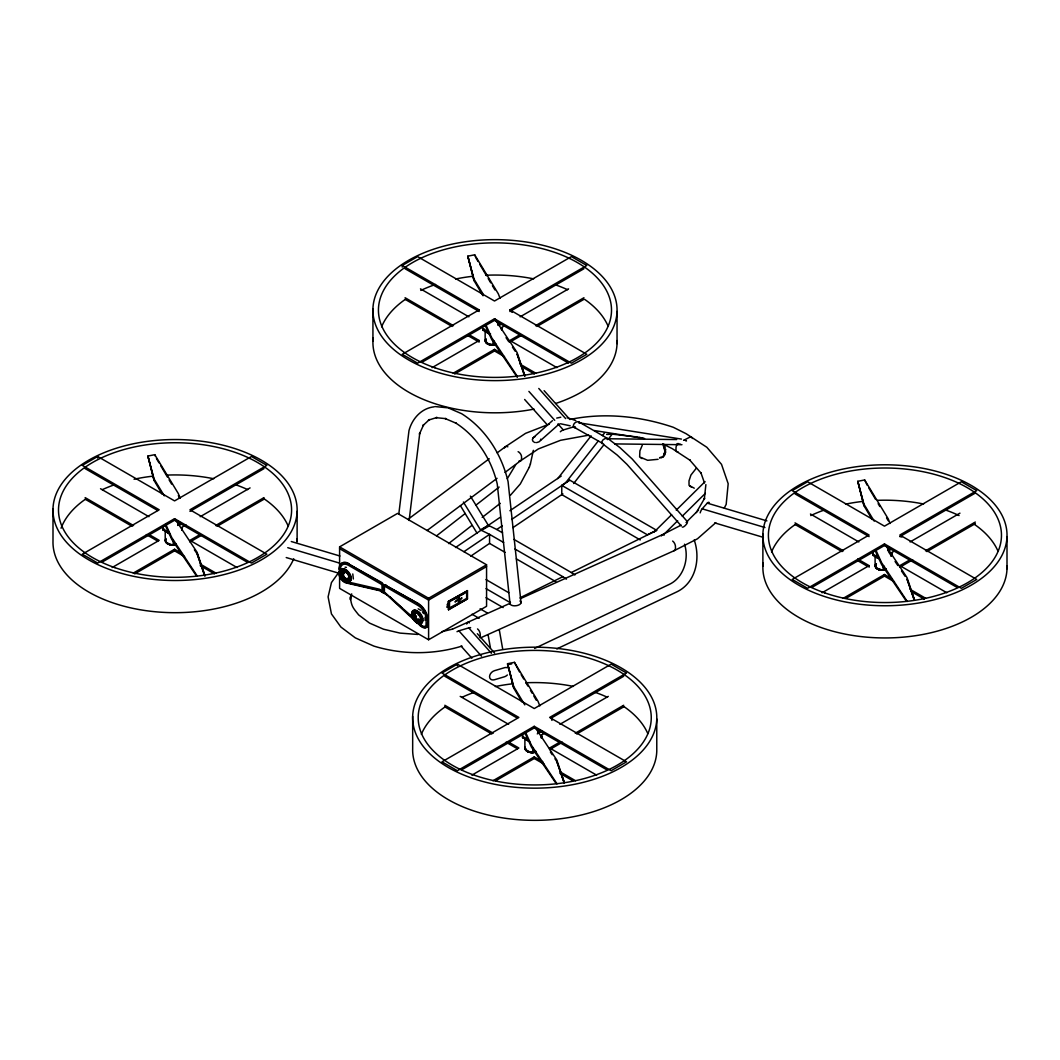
<?xml version="1.0" encoding="UTF-8"?>
<svg xmlns="http://www.w3.org/2000/svg" width="1060" height="1060" viewBox="0 0 1060 1060"><rect width="100%" height="100%" fill="white"/><g stroke="black" fill="none" stroke-linecap="round" stroke-linejoin="round"><path stroke-width="1.5" d="M664.792 453.322L664.819 450.831A2.769 1.405 -5.4 0 0 665.19 448.923L665.15 450.924A2.769 1.815 7.9 0 1 664.792 453.322L663.07 456.9L659.611 457.867M705.88 484.619L704.317 499.167L704.608 498.293L696.301 512.603M398.825 513.861L408.988 430.585C412.141 418.7 421.496 408.126 434.255 406.815M409.12 520.473L419.773 433.169L419.389 434.123L423.589 424.835L422.821 425.683L429.472 419.522L428.439 420.118L437.104 417.441L435.978 417.667L446.127 418.673L445.107 418.541L456.131 423.218L455.402 422.808C476.987 436.415 491.456 459.444 497.246 484.022L510.059 603.829A5.485 2.729 -6.1 0 0 516.207 605.71A5.565 2.769 -6.1 0 0 520.963 602.941M339.849 572.334C341.532 563.536 352.238 573.261 351.151 578.853C349.482 587.637 338.776 577.925 339.849 572.334L342.022 573.685C341.996 577.091 346.183 582.165 349.469 578.8L347.243 580.005L348.329 582.589M349.495 582.284L347.958 579.82C352.026 576.653 343.506 567.392 342.022 573.685L344.407 572.32M353.351 578.972L352.781 573.95M411.585 613.74C413.267 604.955 423.974 614.667 422.9 620.272C421.217 629.057 410.511 619.345 411.585 613.74L413.758 615.105C413.731 618.51 417.918 623.585 421.204 620.219L418.978 621.425L420.065 624.009M414.712 614.562L415.732 612.455L417.296 612.362L414.778 612.998L413.758 615.105L414.712 614.562L416.447 618.868L419.932 620.868M425.087 620.392L425.087 617.185M540.534 440.152L540.746 439.158M533.352 450.315L530.371 464.081M351.682 593.865L350.37 599.629L350.409 597.35M346.964 570.452L346.408 572.533L347.349 571.989M418.7 611.872L418.143 613.952L420.25 616.947L420.714 619.12L419.707 621.24L421.244 623.704M344.036 580.734L345.56 578.309L348.197 579.449M415.772 622.154L416.341 620.285L418.726 618.908M510.456 495.219L520.327 483.93L529.377 467.076M529.324 467.221L530.424 463.909M483.519 329.567L484.208 330.163M523.945 737.707L523.401 737.707M515.624 464.876L507.276 478.696M345.507 569.392L345.507 571.883L346.461 571.34C341.625 569.087 342.592 576.825 345.56 578.309M642.373 445.014L639.895 450.884L639.63 456.913L647.66 460.305L658.114 459.298M724.324 507.952L726.179 504.388L728.18 483.718L721.515 464.346L706.848 447.28L686.098 433.699L673.325 427.299C640.823 416.288 605.432 412.486 571.631 419.124M552.432 420.674L533.127 437.807L532.332 439.728L533.14 441.543M715.765 522.686L697.467 538.798L674.637 550.458L480.949 637.683M664.249 444.551L663.229 445.279L664.819 450.831M348.329 571.857L347.243 573.407L348.197 572.85M420.065 613.276L418.978 614.813L419.932 614.27M339.73 571.009L331.449 582.576L328.096 596.873L331.449 613.925L340.896 627.043L355.312 637.868L373.862 646.096C402.442 654.841 433.408 654.841 461.988 646.096M663.785 453.786L664.673 452.58M557.759 478.59L591.122 435.859M566.08 482.22L598.423 440.775M602.477 435.607L604.491 433.01M573.659 483.519L603.988 444.67M608.029 439.489L612.084 434.308M342.671 579.33L344.712 577.448M414.407 620.749L416.447 618.868M700.17 512.868A5.552 2.08 -73.4 0 1 702.184 508.826L707.272 503.142A5.552 2.08 -73.4 0 1 709.286 502.652M180.558 523.044L181.326 523.044M181.816 528.927L181.816 527.867M500.731 328.812L501.393 328.428M541.13 731.003L540.083 730.83M541.819 731.108L537.274 733.878M541.475 736.581L541.475 735.521A1.391 0.808 0 0 1 541.422 736.62A1.391 0.808 0 0 1 541.422 737.866M873.029 553.121L873.029 554.194L878.634 557.428M892.043 548.722L888.889 550.67M891.698 554.194L892.043 553.466A1.391 0.808 0 0 1 891.646 554.221M654.312 531.842L671.616 514.723M676.24 510.165L705.072 481.624M663.825 534.439L677.671 520.738M682.282 516.18L705.364 493.35M686.986 521.507L698.513 510.099M696.394 468.096L690.921 475.065L689 480.895L689.053 485.44L694.26 488.17M559.216 423.987L539.023 441.848L536.545 442.616M533.127 437.807L535.234 436.508M436.548 535.843L465.234 513.49M475.662 505.355L499.127 487.057M448.605 543.594L471.859 525.468M482.194 517.413L500.28 503.315M408.444 519.002L489.23 458.768M497.18 452.845L505.117 446.923M427.048 530.53L497.06 478.325M504.984 472.416L520.831 460.596M455.535 547.503L500.479 517.121M509.926 510.734L561.191 476.086M561.774 485.374L569.631 480.061L656.604 530.278L647.395 534.81L561.774 485.374L561.774 494.623L640.253 539.938M463.975 551.664L489.561 534.372L503.659 542.508M470.375 496.106L488.329 525.323L496.769 529.496L502.175 525.84M511.622 519.466L569.631 480.246M470.706 556.182L489.561 543.422L489.561 534.372L481.134 530.199M512.96 527.615L562.886 493.867M505.421 446.71L525.575 433.341L549.226 424.119M520.539 460.808L538.347 448.936L560.541 440.298L588.83 435.143M686.058 522.434C689.954 520.579 684.323 527.655 682.348 527.178M349.495 573.526L347.958 574.427L348.912 573.871L349.469 574.984L348.515 575.527L350.396 575.328M421.244 614.933L419.707 615.847L420.648 615.29M402.23 267.094L402.23 265.49L417.613 256.613L494.517 301.014L571.419 256.613L586.803 265.49L509.9 309.891L509.9 311.494L583.954 268.736M97.679 456.489L82.296 465.38L159.199 509.781L82.296 554.181L97.679 563.059L174.582 518.658L251.485 563.059L266.868 554.181L189.965 509.781L266.868 465.38L251.485 456.489L174.582 500.89L97.679 456.489L97.679 458.092M405.079 268.736L479.133 311.494L479.133 309.891L402.23 354.292L417.613 363.169L494.517 318.769L571.419 363.169L586.803 354.292L509.9 309.891M421.88 362.308L494.517 320.372L568.571 363.13M498.081 324.983A4.107 2.372 0 0 0 498.173 324.002L500.015 322.942M498.081 325.181A4.107 2.372 0 0 0 498.173 324.201L500.015 323.128M498.942 325.539L501.738 323.909M432.135 367.621L479.133 340.485L479.133 342.075L467.738 335.503M501.632 327.487L504.481 325.844M520.155 316.808L568.571 288.85M101.959 562.184L174.582 520.248L247.219 562.184M189.965 511.37L264.019 468.613M178.16 525.058A4.107 2.372 0 0 0 178.239 524.077L180.081 522.818M179.007 525.416L181.816 523.799M112.201 567.497L159.199 540.361L149.235 534.611M181.71 527.376L185.977 524.912M200.221 516.684L250.067 487.905M453.216 373.213L494.517 349.363L501.632 353.47M519.864 334.721L509.9 340.485L556.898 367.621M535.525 325.685L583.954 297.727M454.634 373.981L494.517 350.966L504.481 356.716M509.9 342.075L521.295 335.503M536.956 326.453L583.954 299.331M133.282 573.089L174.582 549.252L181.71 553.36M199.929 534.611L189.965 540.361L236.963 567.497M215.604 525.561L264.019 497.617M134.713 573.871L174.582 550.842L184.559 556.606M189.965 541.965L201.36 535.393M217.022 526.343L264.019 499.207M339.598 546.867L397.566 513.398L486.567 564.781L486.567 606.293L428.598 639.763L339.598 588.38L339.598 546.867L428.598 598.264L486.567 564.781M345.851 582.404A8.188 4.73 60 0 0 346.527 582.602L380.103 590.354L383.216 592.765L383.216 586.604A3.206 1.855 60 0 1 385.482 585.292L418.594 603.803A13.17 7.606 60 0 1 427.909 619.928L427.379 626.274A8.188 4.73 60 0 1 420.436 625.89L386.86 594.872L379.573 590.672L345.997 582.907A8.188 4.73 60 0 1 339.067 575.275L339.598 568.942A13.17 7.606 60 0 1 339.677 567.577M348.369 563.867L381.494 582.377A3.206 1.855 60 0 1 383.746 586.299L383.216 586.604A3.206 1.855 60 0 0 380.951 582.682L348.369 563.867A13.17 7.606 60 0 0 339.067 569.246M343.996 571.035L343.042 571.578L341.505 568.902M343.44 571.499L342.486 572.055L340.604 569.67M344.712 570.837L343.758 571.393L342.671 568.597M345.56 570.942L342.142 572.771L340.035 570.837M344.526 573.367L342.142 574.745L340.035 574.043M343.44 575.315L340.604 575.858M343.996 576.428L341.505 577.66M347.879 578.137L345.507 579.515L345.507 581.794M348.78 578.521L346.408 579.899L346.964 582.417M480.471 529.854L488.329 525.323L489.269 525.866L481.412 530.398L480.471 529.854L463.392 502.029M386.86 594.872L384.966 593.163M385.482 585.292L418.594 603.803M486.567 566.596L428.598 600.066L339.598 548.683M416.606 612.097L414.221 613.475L412.34 611.09M416.447 612.256L415.493 612.812L414.407 610.017M416.262 612.812L413.877 614.191L411.783 612.256M414.831 615.608L411.783 615.462M419.098 613.409L418.143 613.952L416.341 612.918L415.772 610.176M416.606 615.913L412.34 617.278M415.732 617.847L413.241 619.08M421.204 616.403L420.25 616.947L422.132 616.734M448.658 606.731L447.24 607.194L448.34 601.431L467.486 590.738L467.486 598.9L448.658 609.765L448.34 606.558L448.658 609.765M448.34 601.431L467.486 590.738M421.549 617.516L420.595 618.073L422.701 618.563M453.468 599.443L456.33 597.787M460.61 595.309L463.472 593.653M419.627 619.557L417.242 620.935L417.242 623.2M449.175 601.908L466.652 592.182L466.652 598.41L449.175 608.135M421.668 618.576L420.714 619.12L422.9 620.272M419.098 620.776L418.143 621.319L418.7 623.837M421.549 619.49L420.595 620.047L422.701 621.769M447.24 604.293L448.658 603.829L448.658 601.616M449.493 604.319L448.075 604.77L449.493 604.319L449.493 602.093M448.075 605.737L449.493 605.286L449.493 608.321M447.24 607.194L448.34 606.558M427.379 626.274L427.909 619.928M448.34 609.579L467.486 598.9M420.436 625.89L420.979 625.585A8.188 4.73 60 0 0 422.33 626.645M457.35 664.143L441.967 673.034L518.87 717.435L441.967 761.822L457.35 770.713L534.253 726.312L611.156 770.713L626.539 761.822L549.636 717.435L626.539 673.034L611.156 664.143L534.253 708.544L457.35 664.143L457.35 665.746M461.617 769.838L534.253 727.902L606.89 769.838M551.054 718.203L623.691 676.267M523.163 736.779L522.792 737.588L529.775 741.854M537.963 732.102A4.107 2.372 0 0 0 537.91 731.731L539.752 730.075M537.91 731.731L539.871 730.207M471.872 775.151L518.87 748.015L508.906 742.265M541.368 735.03L544.217 733.387M559.892 724.338L608.308 696.38M541.117 737.813L541.117 736.779M884.477 543.913L807.574 588.313L792.191 579.436L869.094 535.035L792.191 490.634L807.574 481.757L884.477 526.158L961.38 481.757L976.763 490.634L899.847 535.035L976.763 579.436L961.38 588.313L884.477 543.913L884.477 545.516L811.841 587.439M899.847 536.625L975.332 493.059M887.631 550.697A4.107 2.372 0 0 0 888.134 549.133L889.976 548.073M889.976 548.272L888.134 549.133M492.953 780.743L534.253 756.893L542.799 761.835M549.636 749.619L549.636 748.015L559.6 742.265M575.262 733.215L623.691 705.258M495.802 780.703L534.253 758.496L544.217 764.26M551.054 748.797L562.449 742.212M576.693 733.997L623.691 706.861M822.096 592.752L869.094 565.629L869.094 567.219M891.592 552.631L894.441 550.988M910.103 541.938L959.949 513.159M891.712 555.202L890.824 555.493M890.824 555.93L891.646 555.466A1.391 0.808 0 0 0 892.003 554.698M843.177 598.343L884.477 574.507L891.592 578.614M912.673 559.826L899.847 567.219L899.847 565.629L909.824 559.865M925.486 550.829L975.332 522.05M846.026 598.304L884.477 576.097L894.441 581.861M926.917 551.597L975.332 523.64M683.581 440.35L689.278 437.449A4.439 2.716 -56.8 0 1 692.485 438.495M681.129 525.137L662.129 534.823L520.301 598.701M520.155 597.734L562.86 576.68L566.464 579.118M513.967 539.421L571.3 572.519L656.697 530.411M534.598 648.442L669.562 584.272C683.74 577.475 689.305 558.593 684.508 544.191M556.805 648.932L677.141 591.718C695.85 582.576 700.713 558.421 694.194 539.964M509.727 603.458L452.342 629.203M556.712 418.077L560.793 417.229M560.329 431.778A5.552 4.028 -41.8 0 1 563.324 429.949L573.195 427.008A5.552 4.028 -41.8 0 1 575.077 426.796M457.006 631.72A5.552 4.028 -41.8 0 1 458.887 630.819L468.758 627.878A5.552 4.028 -41.8 0 1 470.64 627.666M441.927 631.641L452.554 629.11M885.988 568.743L883.788 569.193M535.764 751.129L533.564 751.58M500.095 298.337L498.293 293.766L474.694 254.811L467.818 256.162L474.019 280.595L483.016 295.753M180.16 498.226L178.358 493.655L154.773 454.687L147.897 456.052L154.097 480.485L162.273 494.265M890.042 523.481L888.253 518.91L864.655 479.955L857.779 481.306L863.979 505.739L872.155 519.519M539.832 705.88L538.029 701.309L514.431 662.341L507.554 663.706L513.755 688.125L521.931 701.919M507.554 664.713L511.688 663.904M483.943 329.17L483.042 330.058L484.447 330.269M164.008 529.046L163.121 529.934L170.103 534.2M524.197 737.813L523.163 737.813M603.591 443.968L573.433 426.875C572.572 424.013 576.229 420.701 578.972 421.999L607.234 438.31L607.698 439.555M606.638 434.441L612.574 434.202L637.206 436.972M560.422 423.748L570.2 425.802M890.97 548.828L890.307 548.603M606.28 438.734L676.691 439.555M614.681 443.915L681.951 444.697M575.553 427.776L573.91 427.458M417.932 634.463L399.991 633.098L383.508 629.203L369.529 623.081L358.651 614.893C353.046 607.791 351.377 606.611 350.37 596.873M435.368 406.589L447.267 407.769M345.057 567.219L346.421 567.392M873.904 555.493L872.87 554.897M578.813 422.781L681.447 439.092M594.236 430.519L644.599 438.522M677.101 443.676L680.348 444.193M345.692 581.41L379.4 589.188L382.024 590.712L382.024 585.915A1.51 0.875 60 0 0 380.951 584.06L348.369 565.245A11.488 6.625 60 0 0 340.26 569.935L340.406 576.044A6.506 3.75 60 0 0 345.123 581.225M567.193 417.706L575.805 420.555M348.859 576.653L350.966 577.143M638.849 437.157L643.367 438.429M900.192 536.439L901.769 537.062M707.272 503.142L766.897 520.884M702.184 508.826L764.949 527.522M714.758 522.898L763.399 537.38M291.288 541.527L339.929 556.01M287.764 547.689L339.558 563.112M286.226 557.547L338.007 572.97M534.081 442.179L535.247 442.55M607.234 438.31L605.79 438.111L603.06 439.794L601.881 441.636L602.146 443.756M448.287 407.901L461.643 413.705C485.599 428.81 501.658 454.369 508.084 481.664L520.977 602.226M418.157 608.811L421.085 610.494M662.672 443.835L672.292 448.671L690.166 460.345L689.57 459.828L701.269 473.383L700.846 472.588L704.476 482.923M348.978 577.713L351.151 578.853M511.145 311.56L512.179 312.369M402.23 265.49L479.133 309.891M887.512 546.457L889.976 547.874M795.04 493.88L869.094 536.625M884.477 545.516L957.101 587.439M420.462 288.85L468.878 316.808M810.423 513.994L858.838 541.938M899.847 565.629L946.845 592.752M483.121 329.077A1.391 0.808 0 0 1 482.764 328.308L488.673 332.284M490.038 334.311L483.121 330.322A1.391 0.808 0 0 1 483.121 329.196M877.229 557.865L873.082 555.466A1.391 0.808 0 0 1 872.857 554.499M494.715 344.553L493.218 343.705L493.218 340.499M884.676 569.697L883.179 568.836L883.179 565.629M405.079 297.727L453.494 325.685M469.169 334.721L479.133 340.485M520.155 364.163L535.817 373.213M795.04 522.871L843.455 550.829M857.699 559.044L869.094 565.629M910.103 589.307L925.778 598.343M405.079 299.331L452.077 326.453M521.573 366.588L534.386 373.981M795.04 524.462L842.038 551.597M857.699 560.647L867.663 566.398M911.534 591.718L924.346 599.125M496.769 529.496L502.506 532.809M514.935 549.014L562.86 576.68M489.561 543.422L505.077 552.379M516.352 558.885L555.811 581.675M485.983 579.568L508.734 592.712M485.997 588.618L510.244 602.623M485.997 597.681L503.116 607.566M480.114 608.798L487.202 612.892M472.031 614.23L479.12 618.325M177.616 521.003L180.081 522.62M537.288 728.856L539.752 730.274M85.145 468.613L157.781 510.549M444.816 676.267L517.452 718.203M100.528 488.726L148.943 516.684M460.199 696.38L508.615 724.338M549.636 748.015L596.634 775.151M168.752 532.173L163.134 528.927L163.134 527.867A1.391 0.808 0 0 0 163.2 528.966A1.391 0.808 0 0 0 163.2 530.212M528.41 739.827L522.805 736.581L522.805 735.521A1.391 0.808 0 0 0 522.858 736.62A1.391 0.808 0 0 0 522.858 737.866M174.781 544.442L173.297 543.581L173.297 540.375M534.452 752.096L532.968 751.235L532.968 748.029M85.145 497.617L133.573 525.561M200.221 564.053L215.882 573.089M444.816 705.258L493.231 733.215M559.892 771.693L575.553 780.743M85.145 499.207L132.142 526.343M146.386 534.571L157.781 541.143M200.221 565.642L214.465 573.871M444.816 706.861L491.813 733.997M506.057 742.212L517.452 748.797M559.892 773.296L572.705 780.703M689.914 486.169L691.504 487.123M640.492 457.628L642.082 458.583M571.3 572.519L574.904 574.957M609.712 439.926L619.861 447.558L632.184 459.007L687.582 521.865M604.624 445.359L617.238 455.084L626.977 464.346L681.275 525.945M348.859 578.627L350.966 580.35M413.533 618.073L384.409 592.076L384.409 587.293A1.51 0.875 60 0 1 385.482 586.67L418.064 605.485A11.488 6.625 60 0 1 426.186 619.543L426.027 625.48A6.506 3.75 60 0 1 421.324 625.228L418.342 622.511M389.802 596.78L401.793 607.857M404.191 610.083L410.18 615.621M416.183 621.16L420.979 625.585M501.738 327.977L501.738 329.05A1.391 0.808 0 0 0 501.897 328.11M544.111 390.663L569.935 419.575M538.771 388.464L565.656 418.581M528.9 391.405L554.725 420.317M557.944 423.934L563.324 429.949M524.634 399.474L547.225 424.768M477.344 633.708L494.596 653.026M468.758 627.878L491.416 653.251M458.887 630.819L481.545 656.18M461.087 646.123L471.885 658.207M420.25 620.762L422.132 622.935M348.515 579.343L350.396 581.516M551.544 719.462L551.982 720.389M578.972 421.999L579.648 423.364M422.45 611.898L423.616 613.568M888.651 551.955L891.407 556.023M895.077 561.456L897.833 565.523M901.503 570.956L905.187 576.375M906.353 601.166L881.655 564.688L875.043 550.392M506.044 337.663L508.8 341.744M512.47 347.163L515.226 351.244M517.307 377.373L491.708 339.544L485.083 325.248M550.365 751.99L552.207 754.707M554.963 758.774L556.805 761.491L564.198 782.24M556.129 783.552L531.444 747.088L524.819 732.778M194.377 549.769L197.133 553.837L205.057 576.07L197.133 552.366L175.881 520.301M196.458 575.911L171.773 539.434L165.148 525.124M885.762 545.555L907.029 577.62L914.449 599.841L907.015 579.091L913.892 599.231M907.267 601.471L881.668 562.847L875.706 549.716M494.927 319.073L517.068 352.49L524.991 376.181L517.068 353.947L524.462 375.651M517.307 376.34L491.708 337.716L485.745 324.585M536.426 729.28L556.805 760.02L564.225 782.24M557.043 783.87L531.444 745.246L525.482 732.115M197.372 576.216L171.773 537.592L165.824 524.462M874.169 521.083L863.979 504.268L857.779 481.306L863.979 505.739M483.36 294.534L474.019 279.125L467.818 256.162L474.019 280.595M524.793 704.874L513.755 686.655L507.554 663.706L513.755 688.125M164.274 495.828L154.097 479.001L147.897 456.052L154.097 480.485M460.464 505.752L477.146 533.392M867.186 485.228L864.655 479.955M868.869 488.064L875.613 499.432M878.144 503.699L879.826 506.534M886.571 517.903L888.253 520.751M475.542 257.235L478.073 261.502M479.756 264.351L486.5 275.719M488.183 278.555L490.714 282.821M492.397 285.657L494.927 289.923M519.493 671.881L514.431 662.341M521.175 674.73L523.706 678.983M526.237 683.249L527.92 686.098M530.45 690.351L532.133 693.2M533.816 696.036L536.347 700.302M156.456 458.543L158.987 462.809M160.669 465.645L167.414 477.026M169.096 479.862L171.627 484.128M413.241 610.322L414.778 612.998M178.371 495.497L179.484 498.385M663.918 444.484L664.766 446.737A2.769 0.901 -16 0 1 664.289 448.089M556.805 761.491L564.198 783.181M197.133 553.837L204.527 575.527M502.625 648.746L499.273 629.667M490.462 648.097L488.143 635.059M344.036 568.769L344.606 571.499M1007 536.585A122.072 70.477 0 0 1 821.964 595.654A122.072 70.477 0 0 1 825.872 473.595A122.072 70.477 0 0 1 1007 536.585L1007 568.769M884.477 574.507L884.477 576.097M884.331 566.292L884.331 569.498M875.11 556.474L875.11 565.894M762.882 533.975L762.882 566.159M656.776 718.985A122.072 70.477 0 0 1 471.74 778.053A122.072 70.477 0 0 1 475.649 655.994A122.072 70.477 0 0 1 656.776 718.985L656.776 751.169A122.072 70.477 0 0 1 532.465 820.334A122.072 70.477 0 0 1 412.671 748.559L412.671 716.374M617.039 311.441A122.072 70.477 0 0 1 432.003 370.51A122.072 70.477 0 0 1 435.912 248.451A122.072 70.477 0 0 1 617.039 311.441L617.039 343.625M534.253 726.312L534.253 727.902M534.253 756.893L534.253 758.496M524.885 738.873L524.885 748.294M494.517 318.769L494.517 320.372M494.371 341.161L494.371 344.367M494.517 349.363L494.517 350.966M485.149 331.329L485.149 340.764M474.694 254.811L474.694 255.818M467.168 590.553L467.168 598.715M448.393 604.955L448.393 605.923M447.558 604.465L447.558 607.367M428.598 598.264L428.598 639.763M417.242 610.812L417.242 613.303M372.934 308.831L372.934 341.015M297.118 511.331A122.072 70.477 0 0 1 112.069 570.399A122.072 70.477 0 0 1 115.991 448.34A122.072 70.477 0 0 1 297.118 511.331L297.118 541.912A122.072 70.477 0 0 0 296.999 538.93M178.239 524.077L178.239 523.879A4.107 2.372 0 0 1 177.749 525.442M174.582 518.658L174.582 520.248M174.582 549.252L174.582 550.842M165.214 531.219L165.214 540.64M154.773 454.687L154.773 455.707M53 508.72L53 540.905A122.072 70.477 0 0 0 159.504 612.11A122.072 70.477 0 0 0 293.726 558.752M383.746 586.299A3.206 1.855 60 0 1 386.012 584.987M418.064 604.107A13.17 7.606 60 0 1 427.379 620.232M427.909 625.957A8.188 4.73 60 0 1 423.033 627.043M339.916 566.345A13.17 7.606 60 0 1 348.912 563.562M345.162 582.086A8.188 4.73 60 0 1 341.293 578.442M340.777 577.607A8.188 4.73 60 0 1 339.916 575.871M617.026 340.578A122.072 70.477 0 0 1 555.678 403.476M534.041 409.107A122.072 70.477 0 0 1 373.147 337.968M381.613 326.798A116.534 67.27 0 0 1 405.808 299.026M420.793 290.44A116.534 67.27 0 0 1 435.514 284.477M455.588 279.019A116.534 67.27 0 0 1 473.158 276.236M485.93 275.255A116.534 67.27 0 0 1 533.644 278.86M555.109 284.703A116.534 67.27 0 0 1 567.617 289.724M584.683 299.384A116.534 67.27 0 0 1 608.082 326.122M495.563 344.513A6.307 3.644 0 0 1 486.301 342.287M495.669 344.619A6.532 3.776 0 0 1 488.435 344.341A6.532 3.776 0 0 1 486.089 340.379M495.855 344.5A6.89 3.975 0 0 1 488.209 344.208A6.89 3.975 0 0 1 485.745 340.022M495.855 344.208A6.89 3.975 0 0 1 488.209 343.917A6.89 3.975 0 0 1 485.745 339.73M495.563 343.917A6.307 3.644 0 0 1 489.243 343.917M487.944 343.334A6.307 3.644 0 0 1 486.301 341.704M494.278 344.805A7.261 4.187 0 0 1 486.646 343.308A7.261 4.187 0 0 1 486.116 338.67M490.528 333.807A7.261 4.187 0 0 1 485.4 330.839M501.897 329.355A1.391 0.808 0 0 1 501.897 330.163M61.069 528.238A116.534 67.27 0 0 1 85.886 498.902M102.264 489.68A116.534 67.27 0 0 1 114.056 484.897M134.05 479.239A116.534 67.27 0 0 1 153.223 476.125M167.612 475.065A116.534 67.27 0 0 1 213.722 478.749M235.174 484.579A116.534 67.27 0 0 1 247.695 489.601M263.344 498.306A116.534 67.27 0 0 1 288.148 525.999M175.629 544.389A6.307 3.644 0 0 1 166.38 542.177M175.735 544.495A6.532 3.776 0 0 1 166.168 542.216M175.92 544.389A6.89 3.975 0 0 1 168.275 544.098A6.89 3.975 0 0 1 165.81 539.911M174.264 544.482A6.89 3.975 0 0 1 167.599 543.462M165.81 541.673A6.89 3.975 0 0 1 165.81 539.606M169.322 543.793A6.307 3.644 0 0 1 168.01 543.224M176.106 544.27A7.261 4.187 0 0 1 167.347 543.608A7.261 4.187 0 0 1 166.195 538.546M168.845 533.273A7.261 4.187 0 0 1 165.466 530.729M181.75 530.212A1.391 0.808 0 0 0 181.75 529.072A1.391 0.808 0 0 0 181.75 527.827M421.35 734.328A116.534 67.27 0 0 1 445.544 706.556M461.935 697.321A116.534 67.27 0 0 1 473.714 692.538M495.325 686.549A116.534 67.27 0 0 1 512.894 683.779M525.667 682.786A116.534 67.27 0 0 1 573.394 686.403M594.846 692.233A116.534 67.27 0 0 1 607.367 697.255M623.015 705.96A116.534 67.27 0 0 1 647.819 733.653M537.91 731.533A4.107 2.372 0 0 1 537.963 731.904M535.3 752.043A6.307 3.644 0 0 1 525.826 748.89M535.406 752.149A6.532 3.776 0 0 1 525.614 748.89M535.591 752.043A6.89 3.975 0 0 1 525.243 748.585M535.591 751.739A6.89 3.975 0 0 1 525.482 749.327M528.98 751.447A6.307 3.644 0 0 1 526.674 750.122M535.764 751.924A7.261 4.187 0 0 1 527.721 751.62A7.261 4.187 0 0 1 525.137 747.207M528.516 740.927A7.261 4.187 0 0 1 525.137 738.383M507.356 674.968A5.552 4.028 -41.8 0 1 504.361 676.797L494.49 679.738A5.552 4.028 -41.8 0 1 489.561 676.678A5.552 4.028 -41.8 0 1 494.49 670.675L504.361 667.747A5.552 4.028 -41.8 0 1 507.356 667.787M519.917 600.993A5.485 2.729 -6.1 0 1 520.977 602.941M510.072 603.829A5.565 2.769 -6.1 0 1 510.456 602.385M678.042 443.451A4.439 2.716 -56.8 0 0 676.002 447.85L675.988 449.652A4.439 2.716 -56.8 0 0 678.042 451.958M518.115 451.666A4.439 2.796 54.9 0 1 521.547 456.913L521.547 458.728A4.439 2.796 54.9 0 1 519.002 461.02M504.533 447.916A4.439 2.796 54.9 0 1 507.833 446.79M466.718 624.009A4.439 2.213 65.9 0 1 466.89 623.227M467.248 622.67A4.439 2.213 65.9 0 1 469.394 622.856M480.034 637.616A4.439 2.213 65.9 0 0 480.246 636.384L480.246 634.569A4.439 2.213 65.9 0 0 477.53 628.924M661.4 535.949A4.439 2.319 64.4 0 1 664.13 535.154M673.709 550.604A4.439 2.319 64.4 0 0 675.458 548.471L675.458 546.655A4.439 2.319 64.4 0 0 672.636 541.064M684.376 439.874A8.454 7.274 -89.3 0 1 686.496 441M684.773 439.94A8.506 6.002 -81 0 1 685.595 440.589M574.666 427.074A8.506 6.002 -81 0 1 573.844 426.425M1006.987 565.722A122.072 70.477 0 0 1 882.688 637.934A122.072 70.477 0 0 1 763.107 563.112M771.561 551.929A116.534 67.27 0 0 1 795.769 524.157M810.754 515.584A116.534 67.27 0 0 1 823.938 510.151M845.549 504.149A116.534 67.27 0 0 1 863.118 501.38M877.508 500.333A116.534 67.27 0 0 1 923.604 504.003M945.069 509.833A116.534 67.27 0 0 1 959.075 515.558M973.239 523.56A116.534 67.27 0 0 1 998.043 551.266M873.082 554.221A1.391 0.808 0 0 1 872.857 553.254M877.654 555.97A6.651 3.842 0 0 1 876.607 555.175M885.524 569.644A6.307 3.644 0 0 1 876.262 567.431M885.63 569.75A6.532 3.776 0 0 1 878.382 569.485A6.532 3.776 0 0 1 876.05 565.51M885.802 569.644A6.89 3.975 0 0 1 877.494 569.008A6.89 3.975 0 0 1 876.395 564.212M885.802 569.339A6.89 3.975 0 0 1 877.494 568.716A6.89 3.975 0 0 1 876.395 563.907M880.728 569.419A6.307 3.644 0 0 1 877.905 568.478M885.988 569.525A7.261 4.187 0 0 1 877.229 568.862A7.261 4.187 0 0 1 876.077 563.801M878.74 558.527A7.261 4.187 0 0 1 875.348 555.983M662.566 456.409A2.769 2.239 74.4 0 1 661.506 457.748M664.077 454.7A2.769 2.252 48.7 0 1 663.07 456.9M664.965 453.11A2.769 2.107 25.6 0 1 664.183 455.389M660.274 457.324A2.769 2.08 -83.1 0 1 659.837 457.721M461.802 598.025L458.437 602.239L458.437 599.96L454.992 601.961L459.338 597.456L459.338 599.443L461.802 598.025M434.865 367.767A116.534 67.27 0 0 0 611.487 311.388A116.534 67.27 0 0 0 438.601 251.26A116.534 67.27 0 0 0 434.865 367.767M114.93 567.657A116.534 67.27 0 0 0 291.566 511.264A116.534 67.27 0 0 0 118.667 451.149A116.534 67.27 0 0 0 114.93 567.657M474.602 775.297A116.534 67.27 0 0 0 651.237 718.918A116.534 67.27 0 0 0 478.338 658.803A116.534 67.27 0 0 0 474.602 775.297M824.826 592.911A116.534 67.27 0 0 0 1001.448 536.519A116.534 67.27 0 0 0 828.562 476.404A116.534 67.27 0 0 0 824.826 592.911"/></g></svg>
